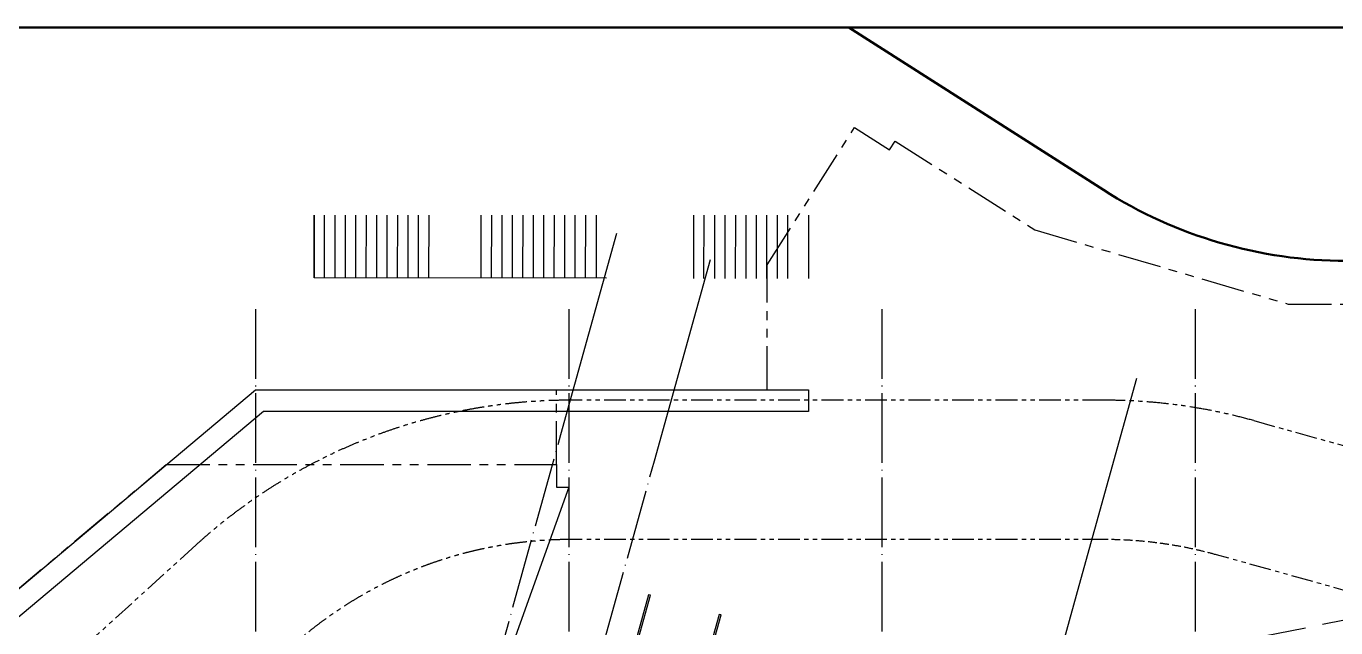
# Model space of a CAD drawing. Extents: x -288892 to 250096, y -100054 to 404668.
# Drawn here: x 70813 to 108439, y 44866 to 62138 of the extents above; entities that cross this region are included whole.
import ezdxf
from ezdxf.xclip import XClip

# ---------------------------------------------------------------- set-up
doc = ezdxf.new("R2010")
doc.units = 0
doc.header["$LTSCALE"] = 1000
doc.header["$MEASUREMENT"] = 0
for name, pattern in [('104-14# 核心筒$0$DOTE', [2.42, 2, -0.2, 0.02, -0.2]), ('X-104 14#平面$0$109 3#平面$0$DASH', [0.35, 0.25, -0.1]), ('X-104 14#平面$0$DASH', [0.35, 0.25, -0.1]), ('X-104 14#平面$0$PHANTOM2', [1.25, 0.625, -0.125, 0.125, -0.125, 0.125, -0.125])]:
    doc.linetypes.add(name, pattern=pattern)
doc.layers.get('0').update_dxf_attribs({"linetype": 'CONTINUOUS'})
for name, color, linetype in [('104-14# 核心筒$0$01-标注_轴线坐标', 132, 'CONTINUOUS'), ('104-14# 核心筒$0$A_AXIS-轴线', 36, '104-14# 核心筒$0$DOTE'), ('X-104 14#平面$0$02-TEXT_标注', 130, 'CONTINUOUS'), ('X-104 14#平面$0$A-E_栏杆', 232, 'CONTINUOUS'), ('X-104 14#平面$0$A-E_楼梯', 171, 'CONTINUOUS'), ('X-104 14#平面$0$A-O_屋面', 201, 'CONTINUOUS'), ('X-104 14#平面$0$A-SUR_吊顶', 40, 'CONTINUOUS')]:
    doc.layers.add(name, color=color, linetype=linetype)
doc.layers.add('X-104 14#平面$0$road', color=142, linetype='CONTINUOUS', lineweight=50)

# ---------------------------------------------------------------- blocks, each defined once
blk = doc.blocks.new('图框-A1+1-2')
at = {"const_width": 0.5}
blk.add_lwpolyline([(1186, 584), (25, 584), (25, 10), (1186, 10)], close=True, dxfattribs=at)
blk = doc.blocks.new('104-14# 核心筒')
at = {"layer": '104-14# 核心筒$0$01-标注_轴线坐标'}
for p, q in [((86174, 50411), (87782, 56192)), ((88864, 49663), (90472, 55443)), ((101118, 46253), (102727, 52034))]:
    blk.add_line(p, q, dxfattribs=at)
at = {"layer": '104-14# 核心筒$0$A_AXIS-轴线'}
for p, q in [((77400, 54018), (77400, -8545)), ((86400, 54018), (86400, -8545)), ((95400, 54018), (95400, -8545)), ((104400, 54018), (104400, -8545)), ((83500, 40800), (86174, 50411)), ((84843, 35210), (88863, 49661)), ((95400, 25700), (101118, 46251))]:
    blk.add_line(p, q, dxfattribs=at)
blk = doc.blocks.new('X-104 14#平面')
at = {"layer": 'X-104 14#平面$0$02-TEXT_标注', "linetype": 'X-104 14#平面$0$DASH', "ltscale": 5}
blk.add_lwpolyline([(99474, 43259), (130781, 49485)], dxfattribs=at)
at = {"layer": 'X-104 14#平面$0$A-E_栏杆'}
for points in [[(88754, 45799), (88696, 45815), (87927, 43050), (87987, 43042)], [(90777, 45236), (90719, 45252), (90031, 42777), (90091, 42769)]]:
    blk.add_lwpolyline(points, close=True, dxfattribs=at)
at = {"layer": 'X-104 14#平面$0$A-E_楼梯'}
for p, q in [((79087, 56711), (79085, 54912)), ((82385, 54908), (82387, 56711)), ((83885, 54906), (83887, 56711)), ((84185, 54906), (84187, 56711)), ((84485, 54906), (84487, 56711)), ((84785, 54905), (84787, 56711)), ((85085, 54905), (85087, 56711)), ((85385, 54905), (85387, 56711)), ((85685, 54904), (85687, 56711)), ((85985, 54904), (85987, 56711)), ((86285, 54904), (86287, 56711)), ((86585, 54903), (86587, 56711)), ((86885, 54903), (86887, 56711)), ((87187, 56711), (87185, 54903)), ((89987, 56711), (89985, 54896)), ((90285, 54896), (90287, 56711)), ((90587, 56711), (90585, 54896)), ((90887, 56711), (90885, 54896)), ((91187, 56711), (91185, 54896)), ((91487, 56711), (91485, 54896)), ((91787, 56711), (91785, 54896)), ((92087, 56711), (92085, 54896)), ((92387, 56711), (92385, 54896)), ((92687, 56711), (92685, 54897)), ((93285, 56711), (93285, 54896))]:
    blk.add_line(p, q, dxfattribs=at)
at = {"layer": 'X-104 14#平面$0$A-E_楼梯', "flags": 128}
for points in [[(87485, 54902), (79085, 54912), (79087, 56711)], [(79385, 54911), (79387, 56711)], [(79685, 54911), (79687, 56711)], [(79985, 54911), (79987, 56711)], [(80285, 54910), (80287, 56711)], [(80585, 54910), (80587, 56711)], [(80885, 54910), (80887, 56711)], [(81185, 54909), (81187, 56711)], [(81485, 54909), (81487, 56711)], [(81785, 54909), (81787, 56711)], [(82085, 54908), (82087, 56711)]]:
    blk.add_lwpolyline(points, dxfattribs=at)
at = {"layer": 'X-104 14#平面$0$A-O_屋面', "ltscale": 5}
blk.add_line((93285, 51700), (93285, 51080), dxfattribs=at)
at = {"layer": 'X-104 14#平面$0$A-O_屋面', "linetype": 'X-104 14#平面$0$PHANTOM2', "ltscale": 2}
blk.add_lwpolyline([(116300, 1125), (112466, -2800), (-12112, -2800), (-10904, 3413), (-11203, 3471), (-4857, 36100), (58809, 36100), (74838, 49550), (86050, 49550), (86050, 51700), (92100, 51702), (92100, 55283), (94609, 59228), (95621, 58584), (95782, 58837), (99792, 56287), (107068, 54162), (111100, 54162), (111100, 52680), (116300, 52680)], close=True, dxfattribs=at)
at = {"layer": 'X-104 14#平面$0$A-O_屋面', "ltscale": 5}
for points in [[(-11203, 3471), (-4857, 36100), (58809, 36100), (77400, 51700), (93285, 51700)], [(93285, 51080), (77626, 51080), (59034, 35480), (-4346, 35480), (-10594, 3353)], [(86050, 49550), (86050, 48900), (86400, 48900), (83933, 42008)]]:
    blk.add_lwpolyline(points, dxfattribs=at)
at = {"layer": 'X-104 14#平面$0$A-SUR_吊顶', "linetype": 'X-104 14#平面$0$PHANTOM2'}
for p, q in [((101791, 51400), (86449, 51400)), ((106080, 50814), (120060, 46925)), ((75695, 47247), (65745, 38215)), ((101791, 47400), (86449, 47400)), ((113798, 44515), (105008, 46961))]:
    blk.add_line(p, q, dxfattribs=at)
for centre, radius, start, end in [((86449, 35400), 16000, 90, 132.2322), ((101791, 35400), 16000, 74.4519, 90), ((86449, 35400), 12000, 90, 132.2322)]:
    blk.add_arc(centre, radius, start, end, dxfattribs=at)
at = {"layer": 'X-104 14#平面$0$A-SUR_吊顶', "linetype": 'X-104 14#平面$0$109 3#平面$0$DASH'}
blk.add_arc((101791, 35400), 12000, 74.4519, 90, dxfattribs=at)
at = {"layer": 'X-104 14#平面$0$road'}
blk.add_line((101764, 57436), (94444, 62100), dxfattribs=at)
blk.add_arc((108749, 68400), 13000, 237.5, 269.9373, dxfattribs=at)
ref = blk.add_blockref('104-14# 核心筒', (0, 0))
XClip(ref).set_block_clipping_path([(-38664.3623821461, -25500), (139216.5485069363, 330900)])
at = {"xscale": 150, "yscale": 150, "zscale": 150}
blk.add_blockref('图框-A1+1-2', (-38664, -25500), dxfattribs=at)

msp = doc.modelspace()

# ---------------------------------------------------------------- block references
msp.add_blockref('X-104 14#平面', (0, 0))

doc.saveas('drawing.dxf')
